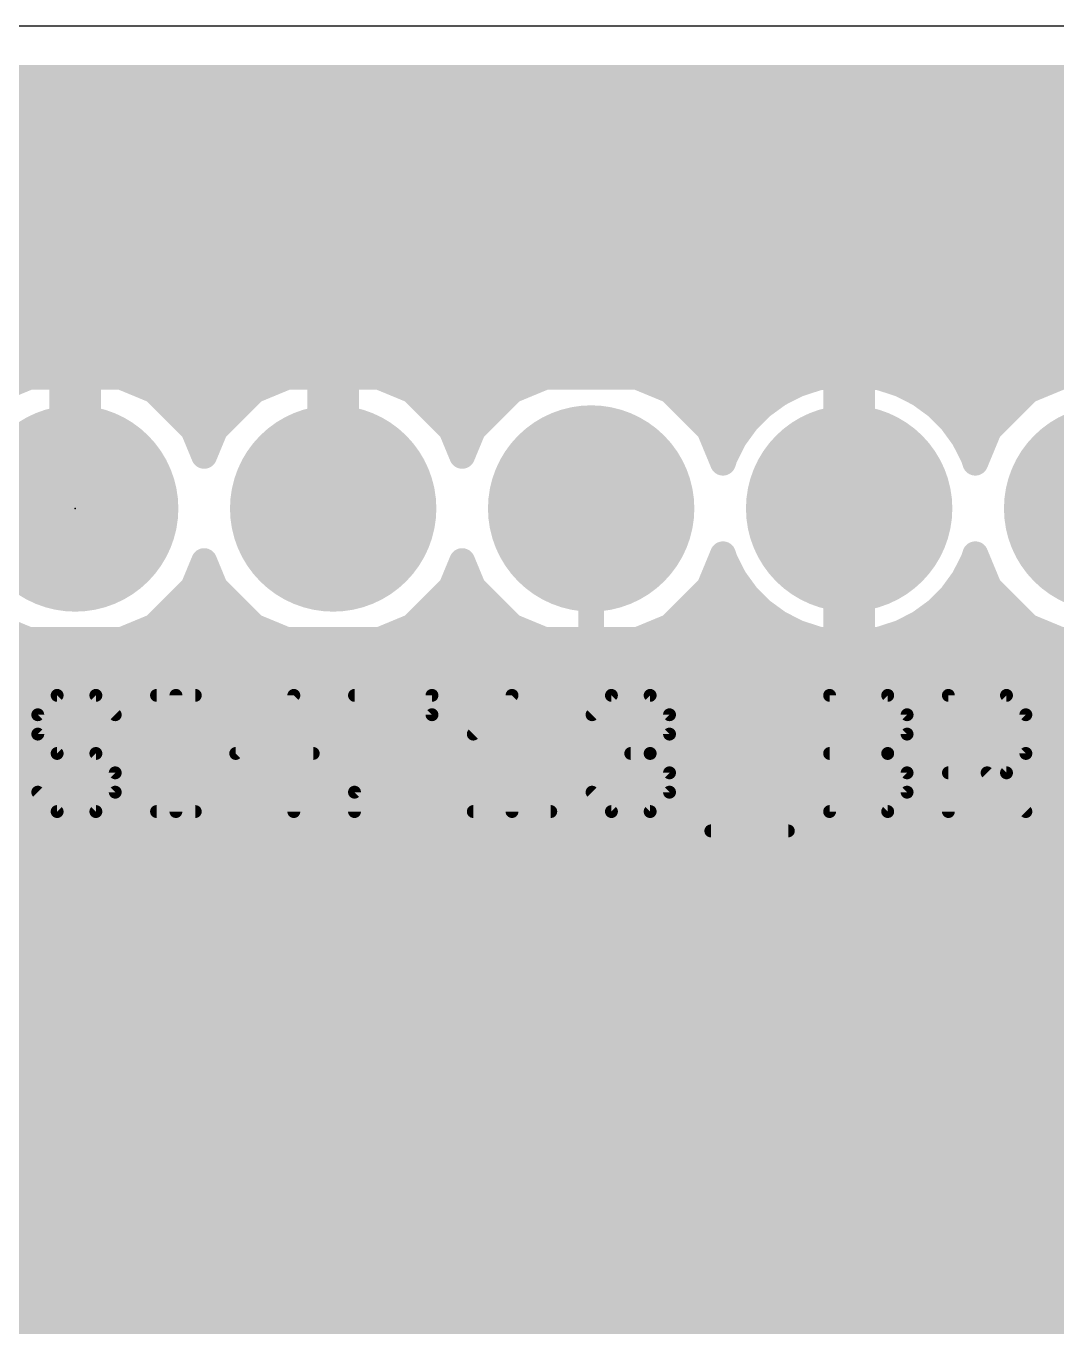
# Model space of a CAD drawing. Extents: x -0.3 to 61.8, y 0 to 38.4.
# Drawn here: x 14.12 to 24.27, y 25.53 to 38.4 of the extents above; entities that cross this region are included whole.
import ezdxf

# ---------------------------------------------------------------- set-up
doc = ezdxf.new("R2010")
doc.units = 0
for name, color, linetype in [('1', 22, 'CONTINUOUS'), ('16', 175, 'CONTINUOUS'), ('17', 82, 'CONTINUOUS'), ('20', 7, 'CONTINUOUS'), ('21', 7, 'CONTINUOUS'), ('23', 7, 'CONTINUOUS'), ('25', 253, 'CONTINUOUS'), ('29', 253, 'CONTINUOUS'), ('30', 253, 'CONTINUOUS'), ('51', 53, 'CONTINUOUS')]:
    doc.layers.add(name, color=color, linetype=linetype)

# ---------------------------------------------------------------- blocks, each defined once
blk = doc.blocks.new('RECT')
blk.add_solid([(-0.5, -0.5), (0.5, -0.5), (-0.5, 0.5), (0.5, 0.5)])
blk = doc.blocks.new('ROUNDP')
at = {"const_width": 0.5}
blk.add_lwpolyline([(0, -0.25, 1), (0, 0.25, 1), (0, -0.25)], format="xyb", dxfattribs=at)

msp = doc.modelspace()

# ---------------------------------------------------------------- linework, layer by layer
at = {"layer": '1'}
for points, const_width in [([(15.875, 36.83), (14.605, 35.56)], 0.508), ([(45.72, 36.83), (15.875, 36.83)], 0.508), ([(17.526, 35.814), (17.145, 35.433)], 0.508), ([(45.466, 35.814), (17.526, 35.814)], 0.508), ([(14.605, 35.56), (14.605, 33.655)], 0.508), ([(17.145, 35.433), (17.145, 33.655)], 0.508), ([(19.685, 32.131), (19.685, 33.655)], 0.254), ([(25.972, 25.844), (19.685, 32.131)], 0.254)]:
    msp.add_lwpolyline(points, dxfattribs=dict(at, const_width=const_width))
for points, const_width in [([(15.875, 36.957, 1), (15.875, 36.703)], 0.254), ([(15.9648, 36.7402, 1), (15.7852, 36.9198)], 0.254), ([(17.526, 35.941, 1), (17.526, 35.687)], 0.254), ([(17.6158, 35.7242, 1), (17.4362, 35.9038)], 0.254), ([(14.732, 35.56, 1), (14.478, 35.56)], 0.254), ([(14.5152, 35.6498, 1), (14.6948, 35.4702)], 0.254), ([(17.272, 35.433, 1), (17.018, 35.433)], 0.254), ([(17.0552, 35.5228, 1), (17.2348, 35.3432)], 0.254), ([(14.478, 33.655, 1), (14.732, 33.655)], 0.254), ([(17.018, 33.655, 1), (17.272, 33.655)], 0.254), ([(19.7485, 33.655, 1), (19.6215, 33.655)], 0.127), ([(19.7299, 32.1759, 1), (19.6401, 32.0861)], 0.127), ([(19.6215, 32.131, 1), (19.7485, 32.131)], 0.127)]:
    msp.add_lwpolyline(points, format="xyb", dxfattribs=dict(at, const_width=const_width))
at = {"layer": '16', "const_width": 0.254}
for points in [[(7.3101, 37.8968), (49.3827, 37.8968)], [(7.3609, 37.846), (49.3319, 37.846)], [(7.6149, 37.592), (49.0779, 37.592)], [(7.8276, 37.338), (48.8652, 37.338)], [(7.9328, 37.084), (48.76, 37.084)], [(8.038, 36.83), (48.6548, 36.83)], [(8.104, 36.576), (48.5888, 36.576)], [(8.104, 36.322), (48.5888, 36.322)], [(8.104, 36.068), (48.5888, 36.068)], [(8.0801, 35.814), (48.6127, 35.814)], [(7.9748, 35.56), (48.7179, 35.56)], [(7.8696, 35.306), (48.8232, 35.306)], [(7.7165, 35.052), (48.9763, 35.052)], [(14.3322, 35.0266), (13.8281, 34.8178)], [(14.8778, 35.0266), (14.3322, 35.0266)], [(15.3819, 34.8178), (14.8778, 35.0266)], [(16.8722, 35.0266), (16.3681, 34.8178)], [(17.4178, 35.0266), (16.8722, 35.0266)], [(17.9219, 34.8178), (17.4178, 35.0266)], [(19.4122, 35.0266), (18.908, 34.8178)], [(19.9578, 35.0266), (19.4122, 35.0266)], [(20.4619, 34.8178), (19.9578, 35.0266)], [(21.9157, 34.9433), (21.718, 34.879)], [(22.098, 34.9721), (21.9157, 34.9433)], [(22.098, 33.782), (22.098, 34.9721)], [(22.5343, 34.9433), (22.352, 34.9721)], [(22.352, 34.9721), (22.352, 33.782)], [(22.732, 34.879), (22.5343, 34.9433)], [(24.4922, 35.0266), (23.9881, 34.8178)], [(15.7678, 34.4319), (15.3819, 34.8178)], [(15.4017, 34.798), (16.3483, 34.798)], [(16.3681, 34.8178), (15.9822, 34.4319)], [(18.3078, 34.4319), (17.9219, 34.8178)], [(17.9417, 34.798), (18.8883, 34.798)], [(18.908, 34.8178), (18.5222, 34.4319)], [(20.8478, 34.4319), (20.4619, 34.8178)], [(20.4817, 34.798), (21.559, 34.798)], [(21.5327, 34.7846), (21.3646, 34.6624)], [(21.718, 34.879), (21.5327, 34.7846)], [(22.098, 34.798), (22.352, 34.798)], [(22.9173, 34.7846), (22.732, 34.879)], [(22.891, 34.798), (23.9683, 34.798)], [(23.0854, 34.6624), (22.9173, 34.7846)], [(23.9881, 34.8178), (23.6022, 34.4319)], [(21.3646, 34.6624), (21.2175, 34.5154)], [(23.2324, 34.5154), (23.0854, 34.6624)], [(15.6557, 34.544), (16.0943, 34.544)], [(18.1957, 34.544), (18.6343, 34.544)], [(20.7357, 34.544), (21.2461, 34.544)], [(21.2175, 34.5154), (21.0953, 34.3473)], [(22.098, 34.544), (22.352, 34.544)], [(23.2039, 34.544), (23.7143, 34.544)], [(23.3546, 34.3473), (23.2324, 34.5154)], [(15.875, 34.1731), (15.7678, 34.4319)], [(15.9822, 34.4319), (15.875, 34.1731)], [(18.415, 34.1731), (18.3078, 34.4319)], [(18.5222, 34.4319), (18.415, 34.1731)], [(20.9828, 34.106), (20.8478, 34.4319)], [(23.6022, 34.4319), (23.4672, 34.106)], [(15.8266, 34.29), (15.9234, 34.29)], [(18.3666, 34.29), (18.4634, 34.29)], [(20.9066, 34.29), (21.0662, 34.29)], [(21.0953, 34.3473), (21.001, 34.162)], [(22.098, 34.29), (22.352, 34.29)], [(23.449, 34.162), (23.3546, 34.3473)], [(23.3838, 34.29), (23.5434, 34.29)], [(21.001, 34.162), (20.9828, 34.106)], [(23.4672, 34.106), (23.449, 34.162)], [(22.098, 34.036), (22.352, 34.036)], [(22.352, 33.782), (22.098, 33.782)], [(22.098, 32.3379), (22.098, 33.528)], [(22.098, 33.528), (22.352, 33.528)], [(22.352, 33.528), (22.352, 32.3379)], [(22.098, 33.274), (22.352, 33.274)], [(15.7678, 32.8781), (15.875, 33.1369)], [(15.875, 33.1369), (15.9822, 32.8781)], [(18.3078, 32.8781), (18.415, 33.1369)], [(18.415, 33.1369), (18.5222, 32.8781)], [(20.8478, 32.8781), (20.9828, 33.204)], [(20.9828, 33.204), (21.001, 33.148)], [(21.001, 33.148), (21.0953, 32.9627)], [(23.3546, 32.9627), (23.449, 33.148)], [(23.449, 33.148), (23.4672, 33.204)], [(23.4672, 33.204), (23.6022, 32.8781)], [(15.8266, 33.02), (15.9234, 33.02)], [(18.3666, 33.02), (18.4634, 33.02)], [(20.9066, 33.02), (21.0662, 33.02)], [(22.098, 33.02), (22.352, 33.02)], [(23.3838, 33.02), (23.5434, 33.02)], [(15.3819, 32.4922), (15.7678, 32.8781)], [(15.9822, 32.8781), (16.3681, 32.4922)], [(17.9219, 32.4922), (18.3078, 32.8781)], [(18.5222, 32.8781), (18.908, 32.4922)], [(20.4619, 32.4922), (20.8478, 32.8781)], [(21.0953, 32.9627), (21.2175, 32.7946)], [(23.2324, 32.7946), (23.3546, 32.9627)], [(23.6022, 32.8781), (23.9881, 32.4922)], [(15.6557, 32.766), (16.0943, 32.766)], [(18.1957, 32.766), (18.6343, 32.766)], [(20.7357, 32.766), (21.2461, 32.766)], [(21.2175, 32.7946), (21.3646, 32.6476)], [(22.098, 32.766), (22.352, 32.766)], [(23.0854, 32.6476), (23.2324, 32.7946)], [(23.2039, 32.766), (23.7143, 32.766)], [(21.3646, 32.6476), (21.5327, 32.5254)], [(22.9173, 32.5254), (23.0854, 32.6476)], [(13.8281, 32.4922), (14.3322, 32.2834)], [(14.8778, 32.2834), (15.3819, 32.4922)], [(15.4017, 32.512), (16.3483, 32.512)], [(16.3681, 32.4922), (16.8722, 32.2834)], [(17.4178, 32.2834), (17.9219, 32.4922)], [(17.9417, 32.512), (18.8883, 32.512)], [(18.908, 32.4922), (19.4122, 32.2834)], [(19.9578, 32.2834), (20.4619, 32.4922)], [(20.4817, 32.512), (21.5589, 32.512)], [(21.5327, 32.5254), (21.718, 32.431)], [(22.098, 32.512), (22.352, 32.512)], [(22.732, 32.431), (22.9173, 32.5254)], [(22.891, 32.512), (23.9683, 32.512)], [(23.9881, 32.4922), (24.4922, 32.2834)], [(21.718, 32.431), (21.9157, 32.3667)], [(21.9157, 32.3667), (22.098, 32.3379)], [(22.352, 32.3379), (22.5343, 32.3667)], [(22.5343, 32.3667), (22.732, 32.431)], [(4.318, 32.258), (32.9917, 32.258)], [(14.3322, 32.2834), (14.8778, 32.2834)], [(16.8722, 32.2834), (17.4178, 32.2834)], [(19.4122, 32.2834), (19.9578, 32.2834)], [(4.318, 32.004), (33.2457, 32.004)], [(4.318, 31.75), (33.4997, 31.75)], [(4.318, 31.496), (33.6042, 31.496)], [(4.318, 31.242), (33.6042, 31.242)], [(4.318, 30.988), (33.6042, 30.988)], [(4.318, 30.734), (33.6042, 30.734)], [(4.318, 30.48), (33.6042, 30.48)], [(4.318, 30.226), (33.6042, 30.226)], [(4.318, 29.972), (33.6042, 29.972)], [(4.318, 29.718), (33.6042, 29.718)], [(4.318, 29.464), (33.6042, 29.464)], [(4.318, 29.21), (33.6042, 29.21)], [(4.318, 28.956), (33.6042, 28.956)], [(4.318, 28.702), (33.6042, 28.702)], [(4.318, 28.448), (33.6042, 28.448)], [(4.318, 28.194), (33.6042, 28.194)], [(4.318, 27.94), (33.6042, 27.94)], [(4.318, 27.686), (33.6042, 27.686)], [(4.318, 27.432), (33.6042, 27.432)], [(4.318, 27.178), (33.6042, 27.178)], [(4.318, 26.924), (33.6042, 26.924)], [(4.318, 26.67), (33.6042, 26.67)], [(4.318, 26.416), (33.6042, 26.416)], [(4.318, 26.162), (33.6042, 26.162)], [(4.318, 25.908), (33.6042, 25.908)], [(4.318, 25.654), (33.6042, 25.654)]]:
    msp.add_lwpolyline(points, dxfattribs=at)
at = {"layer": '16', "const_width": 0.127}
for points in [[(14.3322, 35.0901, 1), (14.3322, 34.9631)], [(14.3565, 34.9679, 1), (14.3079, 35.0853)], [(14.9021, 35.0853, 1), (14.8535, 34.9679)], [(14.8778, 34.9631, 1), (14.8778, 35.0901)], [(16.8722, 35.0901, 1), (16.8722, 34.9631)], [(16.8965, 34.9679, 1), (16.8479, 35.0853)], [(17.4421, 35.0853, 1), (17.3935, 34.9679)], [(17.4178, 34.9631, 1), (17.4178, 35.0901)], [(19.4122, 35.0901, 1), (19.4122, 34.9631)], [(19.4365, 34.9679, 1), (19.3879, 35.0853)], [(19.9821, 35.0853, 1), (19.9335, 34.9679)], [(19.9578, 34.9631, 1), (19.9578, 35.0901)], [(21.9058, 35.006, 1), (21.9256, 34.8806)], [(21.9353, 34.8829, 1), (21.8961, 35.0037)], [(22.1615, 34.9721, 1), (22.0345, 34.9721)], [(22.1079, 34.9094, 1), (22.0881, 35.0349)], [(22.3619, 35.0349, 1), (22.3421, 34.9094)], [(22.4155, 34.9721, 1), (22.2885, 34.9721)], [(22.5539, 35.0037, 1), (22.5147, 34.8829)], [(22.5244, 34.8806, 1), (22.5442, 35.006)], [(15.4268, 34.8627, 1), (15.337, 34.7729)], [(15.4017, 34.8615, 1), (15.4017, 34.7345)], [(15.3576, 34.7591, 1), (15.4062, 34.8765)], [(16.3437, 34.8765, 1), (16.3924, 34.7591)], [(16.413, 34.7729, 1), (16.3231, 34.8627)], [(16.3483, 34.7345, 1), (16.3483, 34.8615)], [(17.9668, 34.8627, 1), (17.877, 34.7729)], [(17.9417, 34.8615, 1), (17.9417, 34.7345)], [(17.8976, 34.7591, 1), (17.9462, 34.8765)], [(18.8837, 34.8765, 1), (18.9324, 34.7591)], [(18.953, 34.7729, 1), (18.8631, 34.8627)], [(18.8883, 34.7345, 1), (18.8883, 34.8615)], [(20.5068, 34.8627, 1), (20.417, 34.7729)], [(20.4817, 34.8615, 1), (20.4817, 34.7345)], [(20.4376, 34.7591, 1), (20.4862, 34.8765)], [(21.5039, 34.8412, 1), (21.5616, 34.7281)], [(21.5701, 34.7333, 1), (21.4954, 34.836)], [(21.559, 34.7345, 1), (21.559, 34.8615)], [(21.6984, 34.9394, 1), (21.7376, 34.8186)], [(21.7468, 34.8225, 1), (21.6892, 34.9356)], [(22.098, 34.8615, 1), (22.098, 34.7345)], [(22.352, 34.7345, 1), (22.352, 34.8615)], [(22.7608, 34.9356, 1), (22.7032, 34.8225)], [(22.7124, 34.8186, 1), (22.7516, 34.9394)], [(22.891, 34.8615, 1), (22.891, 34.7345)], [(22.9546, 34.836, 1), (22.8799, 34.7333)], [(22.8884, 34.7281, 1), (22.9461, 34.8412)], [(23.9637, 34.8765, 1), (24.0124, 34.7591)], [(24.033, 34.7729, 1), (23.9431, 34.8627)], [(23.9683, 34.7345, 1), (23.9683, 34.8615)], [(21.3272, 34.7138, 1), (21.4019, 34.6111)], [(21.4095, 34.6175, 1), (21.3197, 34.7073)], [(23.1303, 34.7073, 1), (23.0405, 34.6175)], [(23.0481, 34.6111, 1), (23.1228, 34.7138)], [(15.6557, 34.6075, 1), (15.6557, 34.4805)], [(16.0943, 34.4805, 1), (16.0943, 34.6075)], [(18.1957, 34.6075, 1), (18.1957, 34.4805)], [(18.6343, 34.4805, 1), (18.6343, 34.6075)], [(20.7357, 34.6075, 1), (20.7357, 34.4805)], [(21.2689, 34.4781, 1), (21.1662, 34.5528)], [(21.2461, 34.4805, 1), (21.2461, 34.6075)], [(22.098, 34.6075, 1), (22.098, 34.4805)], [(22.352, 34.4805, 1), (22.352, 34.6075)], [(23.2039, 34.6075, 1), (23.2039, 34.4805)], [(23.2838, 34.5528, 1), (23.1811, 34.4781)], [(23.7143, 34.4805, 1), (23.7143, 34.6075)], [(15.8265, 34.4562, 1), (15.7091, 34.4076)], [(15.7229, 34.387, 1), (15.8127, 34.4768)], [(15.9373, 34.4768, 1), (16.0271, 34.387)], [(16.0409, 34.4076, 1), (15.9235, 34.4562)], [(18.3665, 34.4562, 1), (18.2491, 34.4076)], [(18.2629, 34.387, 1), (18.3527, 34.4768)], [(18.4773, 34.4768, 1), (18.5671, 34.387)], [(18.5809, 34.4076, 1), (18.4635, 34.4562)], [(20.9065, 34.4562, 1), (20.7891, 34.4076)], [(20.8029, 34.387, 1), (20.8927, 34.4768)], [(21.1726, 34.5603, 1), (21.2625, 34.4705)], [(23.1875, 34.4705, 1), (23.2773, 34.5603)], [(23.5573, 34.4768, 1), (23.6471, 34.387)], [(23.6609, 34.4076, 1), (23.5435, 34.4562)], [(15.8266, 34.3535, 1), (15.8266, 34.2265)], [(15.9234, 34.2265, 1), (15.9234, 34.3535)], [(18.3666, 34.3535, 1), (18.3666, 34.2265)], [(18.4634, 34.2265, 1), (18.4634, 34.3535)], [(20.9066, 34.3535, 1), (20.9066, 34.2265)], [(21.044, 34.3846, 1), (21.1467, 34.3099)], [(21.1519, 34.3184, 1), (21.0388, 34.3761)], [(21.0662, 34.2265, 1), (21.0662, 34.3535)], [(22.098, 34.3535, 1), (22.098, 34.2265)], [(22.352, 34.2265, 1), (22.352, 34.3535)], [(23.4112, 34.3761, 1), (23.2981, 34.3184)], [(23.3033, 34.3099, 1), (23.406, 34.3846)], [(23.3838, 34.3535, 1), (23.3838, 34.2265)], [(23.5434, 34.2265, 1), (23.5434, 34.3535)], [(15.8163, 34.1974, 1), (15.9337, 34.1488)], [(15.8163, 34.1488, 1), (15.9337, 34.1974)], [(18.3563, 34.1974, 1), (18.4737, 34.1488)], [(18.3563, 34.1488, 1), (18.4737, 34.1974)], [(21.0614, 34.1424, 1), (20.9406, 34.1816)], [(23.5094, 34.1816, 1), (23.3886, 34.1424)], [(20.9224, 34.1257, 1), (21.0432, 34.0864)], [(20.9241, 34.0817, 1), (21.0414, 34.1303)], [(20.9444, 34.1908, 1), (21.0575, 34.1332)], [(22.098, 34.0995, 1), (22.098, 33.9725)], [(22.352, 33.9725, 1), (22.352, 34.0995)], [(23.3925, 34.1332, 1), (23.5056, 34.1908)], [(23.4085, 34.1303, 1), (23.5259, 34.0817)], [(23.4068, 34.0864, 1), (23.5276, 34.1257)], [(22.098, 33.8455, 1), (22.098, 33.7185)], [(22.352, 33.7185, 1), (22.352, 33.8455)], [(22.0345, 33.782, 1), (22.1615, 33.782)], [(22.2885, 33.782, 1), (22.4155, 33.782)], [(22.1615, 33.528, 1), (22.0345, 33.528)], [(22.098, 33.5915, 1), (22.098, 33.4645)], [(22.4155, 33.528, 1), (22.2885, 33.528)], [(22.352, 33.4645, 1), (22.352, 33.5915)], [(22.098, 33.3375, 1), (22.098, 33.2105)], [(22.352, 33.2105, 1), (22.352, 33.3375)], [(15.9337, 33.1612, 1), (15.8163, 33.1126)], [(15.9337, 33.1126, 1), (15.8163, 33.1612)], [(18.4737, 33.1612, 1), (18.3563, 33.1126)], [(18.4737, 33.1126, 1), (18.3563, 33.1612)], [(21.0432, 33.2236, 1), (20.9224, 33.1843)], [(21.0414, 33.1797, 1), (20.9241, 33.2283)], [(21.0575, 33.1768, 1), (20.9444, 33.1192)], [(20.9406, 33.1284, 1), (21.0614, 33.1676)], [(23.3886, 33.1676, 1), (23.5094, 33.1284)], [(23.5056, 33.1192, 1), (23.3925, 33.1768)], [(23.5259, 33.2283, 1), (23.4085, 33.1797)], [(23.5276, 33.1843, 1), (23.4068, 33.2236)], [(15.8266, 33.0835, 1), (15.8266, 32.9565)], [(15.9234, 32.9565, 1), (15.9234, 33.0835)], [(18.3666, 33.0835, 1), (18.3666, 32.9565)], [(18.4634, 32.9565, 1), (18.4634, 33.0835)], [(20.9066, 33.0835, 1), (20.9066, 32.9565)], [(21.0662, 32.9565, 1), (21.0662, 33.0835)], [(22.098, 33.0835, 1), (22.098, 32.9565)], [(22.352, 32.9565, 1), (22.352, 33.0835)], [(23.3838, 33.0835, 1), (23.3838, 32.9565)], [(23.5434, 32.9565, 1), (23.5434, 33.0835)], [(15.8127, 32.8331, 1), (15.7229, 32.923)], [(16.0271, 32.923, 1), (15.9373, 32.8331)], [(18.3527, 32.8331, 1), (18.2629, 32.923)], [(18.5671, 32.923, 1), (18.4773, 32.8331)], [(20.8927, 32.8331, 1), (20.8029, 32.923)], [(21.1467, 33.0001, 1), (21.044, 32.9254)], [(21.0388, 32.9339, 1), (21.1519, 32.9916)], [(23.2981, 32.9916, 1), (23.4112, 32.9339)], [(23.406, 32.9254, 1), (23.3033, 33.0001)], [(23.6471, 32.923, 1), (23.5573, 32.8331)], [(15.6557, 32.8295, 1), (15.6557, 32.7025)], [(15.7091, 32.9023, 1), (15.8265, 32.8538)], [(15.9235, 32.8537, 1), (16.0409, 32.9024)], [(16.0943, 32.7025, 1), (16.0943, 32.8295)], [(18.1957, 32.8295, 1), (18.1957, 32.7025)], [(18.2491, 32.9023, 1), (18.3665, 32.8538)], [(18.4635, 32.8537, 1), (18.5809, 32.9024)], [(18.6343, 32.7025, 1), (18.6343, 32.8295)], [(20.7357, 32.8295, 1), (20.7357, 32.7025)], [(20.7891, 32.9024, 1), (20.9065, 32.8537)], [(21.2625, 32.8395, 1), (21.1726, 32.7497)], [(21.1662, 32.7572, 1), (21.2689, 32.8319)], [(21.2461, 32.7025, 1), (21.2461, 32.8295)], [(22.098, 32.8295, 1), (22.098, 32.7025)], [(22.352, 32.7025, 1), (22.352, 32.8295)], [(23.2039, 32.8295, 1), (23.2039, 32.7025)], [(23.1811, 32.8319, 1), (23.2838, 32.7572)], [(23.2773, 32.7497, 1), (23.1875, 32.8395)], [(23.5435, 32.8537, 1), (23.6609, 32.9024)], [(23.7143, 32.7025, 1), (23.7143, 32.8295)], [(21.4019, 32.6989, 1), (21.3272, 32.5962)], [(21.3197, 32.6026, 1), (21.4095, 32.6925)], [(23.0405, 32.6925, 1), (23.1303, 32.6026)], [(23.1228, 32.5962, 1), (23.0481, 32.6989)], [(15.337, 32.5371, 1), (15.4268, 32.4473)], [(15.4017, 32.5755, 1), (15.4017, 32.4485)], [(15.4062, 32.4335, 1), (15.3576, 32.5509)], [(16.3924, 32.5509, 1), (16.3437, 32.4335)], [(16.3231, 32.4473, 1), (16.413, 32.5371)], [(16.3483, 32.4485, 1), (16.3483, 32.5755)], [(17.877, 32.5371, 1), (17.9668, 32.4473)], [(17.9417, 32.5755, 1), (17.9417, 32.4485)], [(17.9462, 32.4335, 1), (17.8976, 32.5509)], [(18.9324, 32.5509, 1), (18.8837, 32.4335)], [(18.8631, 32.4473, 1), (18.953, 32.5371)], [(18.8883, 32.4485, 1), (18.8883, 32.5755)], [(20.417, 32.5371, 1), (20.5068, 32.4473)], [(20.4817, 32.5755, 1), (20.4817, 32.4485)], [(20.4862, 32.4335, 1), (20.4376, 32.5509)], [(21.5616, 32.5819, 1), (21.5039, 32.4688)], [(21.4954, 32.474, 1), (21.5701, 32.5767)], [(21.5589, 32.4485, 1), (21.5589, 32.5755)], [(22.098, 32.5755, 1), (22.098, 32.4485)], [(22.352, 32.4485, 1), (22.352, 32.5755)], [(22.891, 32.5755, 1), (22.891, 32.4485)], [(22.8799, 32.5767, 1), (22.9546, 32.474)], [(22.9461, 32.4688, 1), (22.8884, 32.5819)], [(24.0124, 32.5509, 1), (23.9637, 32.4335)], [(23.9431, 32.4473, 1), (24.033, 32.5371)], [(23.9683, 32.4485, 1), (23.9683, 32.5755)], [(21.7376, 32.4914, 1), (21.6984, 32.3706)], [(21.6892, 32.3744, 1), (21.7468, 32.4875)], [(21.9256, 32.4294, 1), (21.9058, 32.304)], [(21.8961, 32.3063, 1), (21.9353, 32.4271)], [(22.0881, 32.2751, 1), (22.1079, 32.4006)], [(22.3421, 32.4006, 1), (22.3619, 32.2751)], [(22.5147, 32.4271, 1), (22.5539, 32.3063)], [(22.5442, 32.304, 1), (22.5244, 32.4294)], [(22.7032, 32.4875, 1), (22.7608, 32.3744)], [(22.7516, 32.3706, 1), (22.7124, 32.4914)], [(14.3322, 32.3469, 1), (14.3322, 32.2199)], [(14.3079, 32.2247, 1), (14.3565, 32.3421)], [(14.8535, 32.3421, 1), (14.9021, 32.2247)], [(14.8778, 32.2199, 1), (14.8778, 32.3469)], [(16.8722, 32.3469, 1), (16.8722, 32.2199)], [(16.8479, 32.2247, 1), (16.8965, 32.3421)], [(17.3935, 32.3421, 1), (17.4421, 32.2247)], [(17.4178, 32.2199, 1), (17.4178, 32.3469)], [(19.4122, 32.3469, 1), (19.4122, 32.2199)], [(19.3879, 32.2247, 1), (19.4365, 32.3421)], [(19.9335, 32.3421, 1), (19.9821, 32.2247)], [(19.9578, 32.2199, 1), (19.9578, 32.3469)], [(22.0345, 32.3379, 1), (22.1615, 32.3379)], [(22.2885, 32.3379, 1), (22.4155, 32.3379)]]:
    msp.add_lwpolyline(points, format="xyb", dxfattribs=at)
at = {"layer": '20'}
msp.add_line((50.205, 38.4048), (6.31, 38.4048), dxfattribs=at)
at = {"layer": '21', "const_width": 0.2032}
for points in [[(13.97, 34.925), (15.24, 34.925)], [(15.24, 34.925), (15.875, 34.29)], [(15.875, 34.29), (16.51, 34.925)], [(16.51, 34.925), (17.78, 34.925)], [(17.78, 34.925), (18.415, 34.29)], [(18.415, 34.29), (19.05, 34.925)], [(19.05, 34.925), (20.32, 34.925)], [(20.32, 34.925), (20.955, 34.29)], [(21.59, 34.925), (20.955, 34.29)], [(21.59, 34.925), (22.86, 34.925)], [(22.86, 34.925), (23.495, 34.29)], [(23.495, 34.29), (24.13, 34.925)], [(24.13, 34.925), (25.4, 34.925)], [(15.875, 33.02), (15.24, 32.385)], [(16.51, 32.385), (15.875, 33.02)], [(18.415, 33.02), (17.78, 32.385)], [(19.05, 32.385), (18.415, 33.02)], [(20.955, 33.02), (20.32, 32.385)], [(20.955, 33.02), (21.59, 32.385)], [(23.495, 33.02), (22.86, 32.385)], [(24.13, 32.385), (23.495, 33.02)], [(15.24, 32.385), (13.97, 32.385)], [(17.78, 32.385), (16.51, 32.385)], [(20.32, 32.385), (19.05, 32.385)], [(22.86, 32.385), (21.59, 32.385)], [(25.4, 32.385), (24.13, 32.385)]]:
    msp.add_lwpolyline(points, dxfattribs=at)
at = {"layer": '21', "const_width": 0.1016}
for points in [[(15.2759, 34.9609, 1), (15.2041, 34.8891)], [(15.24, 34.8742, 1), (15.24, 34.9758)], [(16.51, 34.9758, 1), (16.51, 34.8742)], [(16.5459, 34.8891, 1), (16.4741, 34.9609)], [(17.8159, 34.9609, 1), (17.7441, 34.8891)], [(17.78, 34.8742, 1), (17.78, 34.9758)], [(19.05, 34.9758, 1), (19.05, 34.8742)], [(19.0859, 34.8891, 1), (19.0141, 34.9609)], [(20.3559, 34.9609, 1), (20.2841, 34.8891)], [(20.32, 34.8742, 1), (20.32, 34.9758)], [(21.59, 34.9758, 1), (21.59, 34.8742)], [(21.6259, 34.8891, 1), (21.5541, 34.9609)], [(22.8959, 34.9609, 1), (22.8241, 34.8891)], [(22.86, 34.8742, 1), (22.86, 34.9758)], [(24.13, 34.9758, 1), (24.13, 34.8742)], [(24.1659, 34.8891, 1), (24.0941, 34.9609)], [(15.8391, 34.3259, 1), (15.9109, 34.2541)], [(15.8391, 34.2541, 1), (15.9109, 34.3259)], [(18.3791, 34.3259, 1), (18.4509, 34.2541)], [(18.3791, 34.2541, 1), (18.4509, 34.3259)], [(20.9191, 34.3259, 1), (20.9909, 34.2541)], [(20.9191, 34.2541, 1), (20.9909, 34.3259)], [(23.4591, 34.3259, 1), (23.5309, 34.2541)], [(23.4591, 34.2541, 1), (23.5309, 34.3259)], [(15.9109, 33.0559, 1), (15.8391, 32.9841)], [(15.9109, 32.9841, 1), (15.8391, 33.0559)], [(18.4509, 33.0559, 1), (18.3791, 32.9841)], [(18.4509, 32.9841, 1), (18.3791, 33.0559)], [(20.9909, 33.0559, 1), (20.9191, 32.9841)], [(20.9909, 32.9841, 1), (20.9191, 33.0559)], [(23.5309, 33.0559, 1), (23.4591, 32.9841)], [(23.5309, 32.9841, 1), (23.4591, 33.0559)], [(15.2041, 32.4209, 1), (15.2759, 32.3491)], [(15.24, 32.3342, 1), (15.24, 32.4358)], [(16.51, 32.4358, 1), (16.51, 32.3342)], [(16.4741, 32.3491, 1), (16.5459, 32.4209)], [(17.7441, 32.4209, 1), (17.8159, 32.3491)], [(17.78, 32.3342, 1), (17.78, 32.4358)], [(19.05, 32.4358, 1), (19.05, 32.3342)], [(19.0141, 32.3491, 1), (19.0859, 32.4209)], [(20.2841, 32.4209, 1), (20.3559, 32.3491)], [(20.32, 32.3342, 1), (20.32, 32.4358)], [(21.59, 32.4358, 1), (21.59, 32.3342)], [(21.5541, 32.3491, 1), (21.6259, 32.4209)], [(22.8241, 32.4209, 1), (22.8959, 32.3491)], [(22.86, 32.3342, 1), (22.86, 32.4358)], [(24.13, 32.4358, 1), (24.13, 32.3342)], [(24.0941, 32.3491, 1), (24.1659, 32.4209)]]:
    msp.add_lwpolyline(points, format="xyb", dxfattribs=at)
at = {"layer": '23'}
msp.add_point((14.605, 33.655), dxfattribs=at)
at = {"layer": '25', "const_width": 0.127}
for points in [[(14.4274, 31.8145), (14.2367, 31.6238)], [(14.8087, 31.8145), (14.4274, 31.8145)], [(14.9994, 31.6238), (14.8087, 31.8145)], [(15.4061, 31.8145), (15.7874, 31.8145)], [(15.5968, 30.6705), (15.5968, 31.8145)], [(16.7577, 31.8145), (16.1857, 31.2425)], [(16.7577, 30.6705), (16.7577, 31.8145)], [(17.3551, 31.8145), (18.1177, 31.8145)], [(18.1177, 31.8145), (18.1177, 31.6238)], [(18.5245, 31.4332), (18.9058, 31.8145)], [(18.9058, 31.8145), (18.9058, 30.6705)], [(19.6939, 31.6238), (19.8845, 31.8145)], [(19.8845, 31.8145), (20.2659, 31.8145)], [(20.2659, 31.8145), (20.4565, 31.6238)], [(22.0327, 30.6705), (22.0327, 31.8145)], [(22.0327, 31.8145), (22.6047, 31.8145)], [(22.6047, 31.8145), (22.7953, 31.6238)], [(23.2021, 30.6705), (23.2021, 31.8145)], [(23.2021, 31.8145), (23.7741, 31.8145)], [(23.7741, 31.8145), (23.9647, 31.6238)], [(14.2367, 31.6238), (14.2367, 31.4332)], [(18.1177, 31.6238), (17.3551, 30.8612)], [(20.4565, 31.6238), (20.4565, 31.4332)], [(22.7953, 31.6238), (22.7953, 31.4332)], [(23.9647, 31.6238), (23.9647, 31.2425)], [(14.2367, 31.4332), (14.4274, 31.2425)], [(20.4565, 31.4332), (20.2659, 31.2425)], [(22.7953, 31.4332), (22.6047, 31.2425)], [(14.4274, 31.2425), (14.8087, 31.2425)], [(14.8087, 31.2425), (14.9994, 31.0518)], [(16.1857, 31.2425), (16.9483, 31.2425)], [(20.2659, 31.2425), (20.0752, 31.2425)], [(20.2659, 31.2425), (20.4565, 31.0518)], [(22.0327, 31.2425), (22.6047, 31.2425)], [(22.6047, 31.2425), (22.7953, 31.0518)], [(23.9647, 31.2425), (23.7741, 31.0518)], [(14.9994, 31.0518), (14.9994, 30.8612)], [(20.4565, 31.0518), (20.4565, 30.8612)], [(22.7953, 31.0518), (22.7953, 30.8612)], [(23.7741, 31.0518), (23.2021, 31.0518)], [(23.5834, 31.0518), (23.9647, 30.6705)], [(14.4274, 30.6705), (14.2367, 30.8612)], [(14.9994, 30.8612), (14.8087, 30.6705)], [(17.3551, 30.8612), (17.3551, 30.6705)], [(19.8845, 30.6705), (19.6939, 30.8612)], [(20.4565, 30.8612), (20.2659, 30.6705)], [(22.7953, 30.8612), (22.6047, 30.6705)], [(14.8087, 30.6705), (14.4274, 30.6705)], [(15.4061, 30.6705), (15.7874, 30.6705)], [(18.5245, 30.6705), (19.2871, 30.6705)], [(20.2659, 30.6705), (19.8845, 30.6705)], [(22.6047, 30.6705), (22.0327, 30.6705)], [(20.8633, 30.4798), (21.6259, 30.4798)]]:
    msp.add_lwpolyline(points, dxfattribs=at)
at = {"layer": '25', "const_width": 0.0635}
for points in [[(14.4274, 31.8462, 1), (14.4274, 31.7827)], [(14.4498, 31.792, 1), (14.4049, 31.8369)], [(14.8311, 31.8369, 1), (14.7862, 31.792)], [(14.8087, 31.7827, 1), (14.8087, 31.8462)], [(15.4061, 31.8462, 1), (15.4061, 31.7827)], [(15.6285, 31.8145, 1), (15.565, 31.8145)], [(15.7874, 31.7827, 1), (15.7874, 31.8462)], [(16.7894, 31.8145, 1), (16.7259, 31.8145)], [(16.7801, 31.792, 1), (16.7352, 31.8369)], [(17.3551, 31.8462, 1), (17.3551, 31.7827)], [(18.1495, 31.8145, 1), (18.086, 31.8145)], [(18.1177, 31.7827, 1), (18.1177, 31.8462)], [(18.9376, 31.8145, 1), (18.8741, 31.8145)], [(18.9283, 31.792, 1), (18.8834, 31.8369)], [(19.8845, 31.8462, 1), (19.8845, 31.7827)], [(19.907, 31.792, 1), (19.8621, 31.8369)], [(20.2883, 31.8369, 1), (20.2434, 31.792)], [(20.2659, 31.7827, 1), (20.2659, 31.8462)], [(22.0644, 31.8145, 1), (22.0009, 31.8145)], [(22.0327, 31.8462, 1), (22.0327, 31.7827)], [(22.6271, 31.8369, 1), (22.5822, 31.792)], [(22.6047, 31.7827, 1), (22.6047, 31.8462)], [(23.2338, 31.8145, 1), (23.1703, 31.8145)], [(23.2021, 31.8462, 1), (23.2021, 31.7827)], [(23.7965, 31.8369, 1), (23.7516, 31.792)], [(23.7741, 31.7827, 1), (23.7741, 31.8462)], [(14.2685, 31.6238, 1), (14.205, 31.6238)], [(18.1402, 31.6014, 1), (18.0953, 31.6463)], [(20.4883, 31.6238, 1), (20.4248, 31.6238)], [(22.8271, 31.6238, 1), (22.7636, 31.6238)], [(23.9965, 31.6238, 1), (23.933, 31.6238)], [(14.2142, 31.6463, 1), (14.2592, 31.6014)], [(14.9769, 31.6014, 1), (15.0218, 31.6463)], [(18.086, 31.6238, 1), (18.1495, 31.6238)], [(19.6714, 31.6463, 1), (19.7163, 31.6014)], [(20.4341, 31.6014, 1), (20.479, 31.6463)], [(22.7729, 31.6014, 1), (22.8178, 31.6463)], [(23.9423, 31.6014, 1), (23.9872, 31.6463)], [(14.2592, 31.4556, 1), (14.2142, 31.4107)], [(14.205, 31.4332, 1), (14.2685, 31.4332)], [(18.502, 31.4556, 1), (18.5469, 31.4107)], [(20.4248, 31.4332, 1), (20.4883, 31.4332)], [(20.479, 31.4107, 1), (20.4341, 31.4556)], [(22.7636, 31.4332, 1), (22.8271, 31.4332)], [(22.8178, 31.4107, 1), (22.7729, 31.4556)], [(14.4274, 31.2742, 1), (14.4274, 31.2107)], [(14.4049, 31.22, 1), (14.4498, 31.2649)], [(14.8311, 31.2649, 1), (14.7862, 31.22)], [(14.8087, 31.2107, 1), (14.8087, 31.2742)], [(16.1857, 31.2742, 1), (16.1857, 31.2107)], [(16.1632, 31.2649, 1), (16.2081, 31.22)], [(16.9483, 31.2107, 1), (16.9483, 31.2742)], [(20.0752, 31.2742, 1), (20.0752, 31.2107)], [(20.2883, 31.2649, 1), (20.2434, 31.22)], [(20.2434, 31.2649, 1), (20.2883, 31.22)], [(20.2659, 31.2107, 1), (20.2659, 31.2742)], [(22.0327, 31.2742, 1), (22.0327, 31.2107)], [(22.6271, 31.2649, 1), (22.5822, 31.22)], [(22.5822, 31.2649, 1), (22.6271, 31.22)], [(22.6047, 31.2107, 1), (22.6047, 31.2742)], [(23.9872, 31.22, 1), (23.9423, 31.2649)], [(23.933, 31.2425, 1), (23.9965, 31.2425)], [(15.0311, 31.0518, 1), (14.9676, 31.0518)], [(14.9769, 31.0294, 1), (15.0218, 31.0743)], [(20.4883, 31.0518, 1), (20.4248, 31.0518)], [(20.4341, 31.0294, 1), (20.479, 31.0743)], [(22.8271, 31.0518, 1), (22.7636, 31.0518)], [(22.7729, 31.0294, 1), (22.8178, 31.0743)], [(23.2021, 31.0836, 1), (23.2021, 31.0201)], [(23.6059, 31.0743, 1), (23.5609, 31.0294)], [(23.7516, 31.0743, 1), (23.7965, 31.0294)], [(23.7741, 31.0201, 1), (23.7741, 31.0836)], [(14.2592, 30.8836, 1), (14.2142, 30.8387)], [(15.0218, 30.8387, 1), (14.9769, 30.8836)], [(17.3868, 30.8612, 1), (17.3233, 30.8612)], [(17.3326, 30.8836, 1), (17.3775, 30.8387)], [(19.7163, 30.8836, 1), (19.6714, 30.8387)], [(20.479, 30.8387, 1), (20.4341, 30.8836)], [(22.8178, 30.8387, 1), (22.7729, 30.8836)], [(14.9676, 30.8612, 1), (15.0311, 30.8612)], [(20.4248, 30.8612, 1), (20.4883, 30.8612)], [(22.7636, 30.8612, 1), (22.8271, 30.8612)], [(14.4274, 30.7022, 1), (14.4274, 30.6388)], [(14.4049, 30.648, 1), (14.4498, 30.693)], [(14.7862, 30.693, 1), (14.8311, 30.648)], [(14.8087, 30.6388, 1), (14.8087, 30.7022)], [(15.4061, 30.7022, 1), (15.4061, 30.6388)], [(15.565, 30.6705, 1), (15.6285, 30.6705)], [(15.7874, 30.6388, 1), (15.7874, 30.7022)], [(16.7259, 30.6705, 1), (16.7894, 30.6705)], [(17.3233, 30.6705, 1), (17.3868, 30.6705)], [(18.5245, 30.7022, 1), (18.5245, 30.6388)], [(18.8741, 30.6705, 1), (18.9376, 30.6705)], [(19.2871, 30.6388, 1), (19.2871, 30.7022)], [(19.8845, 30.7022, 1), (19.8845, 30.6388)], [(19.8621, 30.648, 1), (19.907, 30.693)], [(20.2434, 30.693, 1), (20.2883, 30.648)], [(20.2659, 30.6388, 1), (20.2659, 30.7022)], [(22.0327, 30.7022, 1), (22.0327, 30.6388)], [(22.0009, 30.6705, 1), (22.0644, 30.6705)], [(22.5822, 30.693, 1), (22.6271, 30.648)], [(22.6047, 30.6388, 1), (22.6047, 30.7022)], [(23.1703, 30.6705, 1), (23.2338, 30.6705)], [(23.9423, 30.648, 1), (23.9872, 30.693)], [(20.8633, 30.5116, 1), (20.8633, 30.4481)], [(21.6259, 30.4481, 1), (21.6259, 30.5116)]]:
    msp.add_lwpolyline(points, format="xyb", dxfattribs=at)

# ---------------------------------------------------------------- block references
at = {"layer": '17', "xscale": 1.8796, "yscale": 1.8796, "rotation": 90}
for p in [(14.605, 33.655), (14.605, 33.655), (17.145, 33.655), (17.145, 33.655), (19.685, 33.655), (19.685, 33.655), (22.225, 33.655), (22.225, 33.655), (24.765, 33.655), (24.765, 33.655)]:
    msp.add_blockref('ROUNDP', p, dxfattribs=at)
at = {"layer": '29', "xscale": 2.032, "yscale": 2.032, "rotation": 90}
for p in [(14.605, 33.655), (17.145, 33.655), (19.685, 33.655), (22.225, 33.655), (24.765, 33.655)]:
    msp.add_blockref('ROUNDP', p, dxfattribs=at)
at = {"layer": '30', "xscale": 2.032, "yscale": 2.032, "rotation": 90}
for p in [(14.605, 33.655), (17.145, 33.655), (19.685, 33.655), (22.225, 33.655), (24.765, 33.655)]:
    msp.add_blockref('ROUNDP', p, dxfattribs=at)
at = {"layer": '51', "xscale": 0.508, "yscale": 0.508}
for p in [(14.605, 33.655), (17.145, 33.655), (19.685, 33.655), (22.225, 33.655)]:
    msp.add_blockref('RECT', p, dxfattribs=at)

doc.saveas('drawing.dxf')
